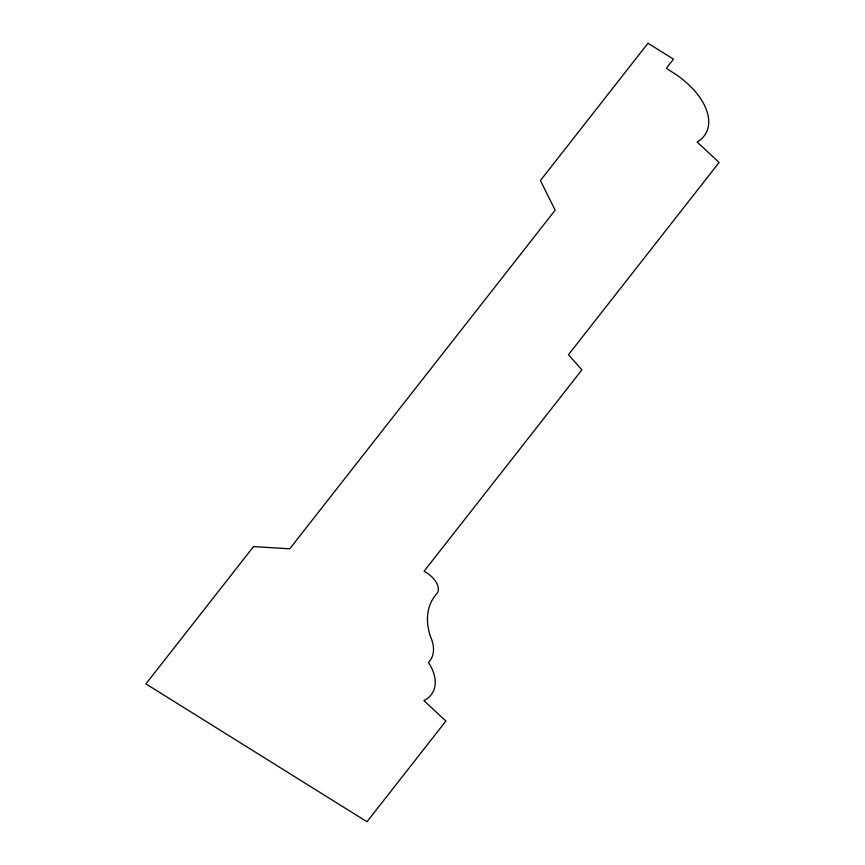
<?xml version="1.0" encoding="UTF-8"?>
<svg xmlns="http://www.w3.org/2000/svg" width="865" height="865" viewBox="0 0 865 865"><rect width="100%" height="100%" fill="white"/><g stroke="black" fill="none" stroke-linecap="round" stroke-linejoin="round"><path stroke-width="1.3" d="M253.499 546.615L145.904 683.901L366.987 821.75L445.886 721.075L423.958 700.596A56.906 32.643 28.9 0 0 428.478 662.536A54.636 31.345 28.9 0 0 430.554 636.813A107.747 61.804 28.9 0 1 437.42 593.001A22.068 12.651 28.9 0 0 424.077 571.235L581.885 369.885L568.467 354.704L719.096 162.512L697.168 142.033A65.253 37.422 28.9 0 0 676.106 74.595L666.342 68.313L673.511 59.155L648.004 43.25L540.409 180.536L555.168 210.163L289.764 548.788L253.499 546.615"/></g></svg>
